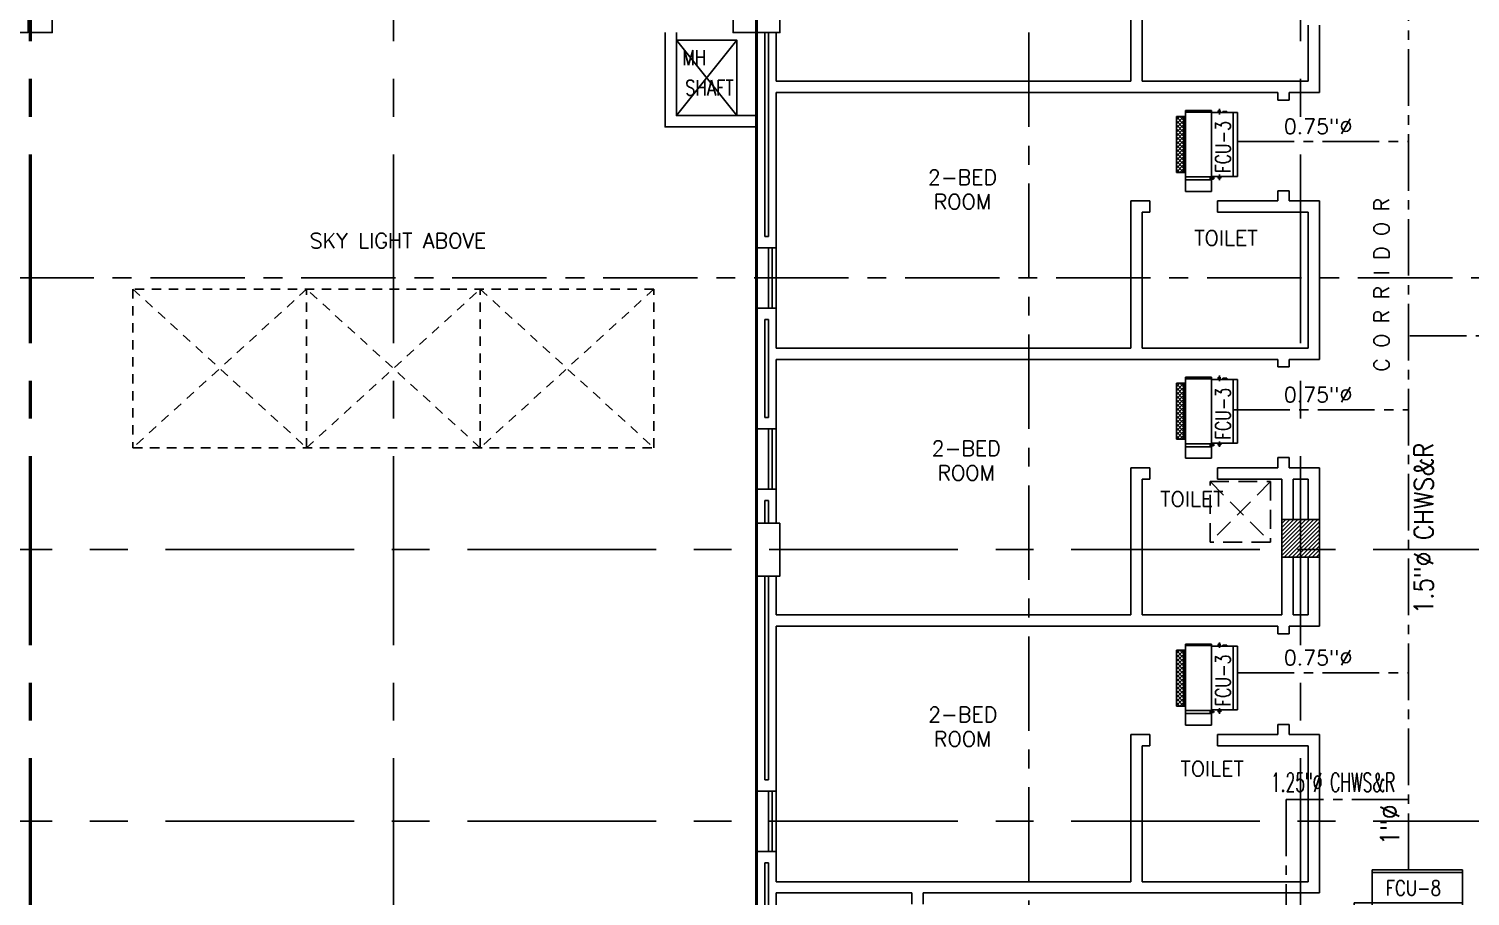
# Model space of a CAD drawing. Extents: x 417866242 to 417866633, y 43498034 to 43498122.
# Drawn here: x 417866600.16 to 417866619.25, y 43498050.24 to 43498061.74 of the extents above; entities that cross this region are included whole.
import ezdxf
from ezdxf.enums import TextEntityAlignment as Align

# ---------------------------------------------------------------- set-up
doc = ezdxf.new("R2010")
doc.units = 0
doc.header["$MEASUREMENT"] = 0
for name, pattern in [('CENTER', [2, 1.25, -0.25, 0.25, -0.25]), ('CENTER2', [1.125, 0.75, -0.125, 0.125, -0.125]), ('CENTERX2', [4, 2.5, -0.5, 0.5, -0.5]), ('HIDDEN', [0.375, 0.25, -0.125]), ('HIDDEN2', [0.1875, 0.125, -0.0625])]:
    doc.linetypes.add(name, pattern=pattern)
doc.layers.get('0').update_dxf_attribs({"linetype": 'CONTINUOUS'})
for name, color, linetype in [('AC-CH', 6, 'CENTER2'), ('AC-CHT', 2, 'CONTINUOUS'), ('AXES', 11, 'CENTERX2'), ('AXES1', 11, 'CENTER'), ('COL', 11, 'CONTINUOUS'), ('FCU', 6, 'CONTINUOUS'), ('HAT', 11, 'CONTINUOUS'), ('HIDDEN', 11, 'HIDDEN2'), ('INSUL', 11, 'CONTINUOUS'), ('RM-NAME', 11, 'CONTINUOUS'), ('ROOF', 11, 'CONTINUOUS'), ('SHAFT', 11, 'CONTINUOUS'), ('TEXTN', 2, 'CONTINUOUS'), ('WALL', 11, 'CONTINUOUS'), ('WIN', 11, 'CONTINUOUS')]:
    doc.layers.add(name, color=color, linetype=linetype)
doc.styles.add('KHRS2', font='ROMANS.shx', dxfattribs={"height": 200})
doc.styles.add('ROMANS', font='ROMANS.shx', dxfattribs={"width": 0.6})

# ---------------------------------------------------------------- blocks, each defined once
blk = doc.blocks.new('C11')
at = {"layer": 'HAT'}
h = blk.add_hatch(dxfattribs=at)
h.set_pattern_fill('ANSI31', color=256, scale=300, style=0)
h.set_pattern_definition([(45, (-248556.1822811713, -75061.0053373936), (-26.51650429449553, 26.51650429449553), [])])
h.paths.add_polyline_path([(300.0000000000291, 700), (-2.91038304567337e-11, 700), (0, 349.9999999998981), (300.0000000000291, 349.9999999998981)])
h.paths.add_polyline_path([(300, 349.9999999998981), (-2.91038304567337e-11, 349.9999999998981), (-2.91038304567337e-11, 0), (300.0000000000291, 0)])
at = {"layer": 'COL'}
blk.add_lwpolyline([(300.0000000000291, 700), (299.9999999999709, 0), (0, 0), (0, 700)], close=True, dxfattribs=at)
blk = doc.blocks.new('C11D')
at = {"layer": 'COL', "linetype": 'ByBlock'}
for p in [(-320.0000000003783, 0), (0, 0)]:
    blk.add_blockref('C11', p, dxfattribs=at)
blk = doc.blocks.new('COL50')
at = {"layer": 'COL'}
blk.add_lwpolyline([(-249.9999999999709, 250), (-249.9999999999418, -250), (250, -250), (249.9999999999709, 250)], close=True, dxfattribs=at)
blk = doc.blocks.new('*X40')
at = {"color": 0}
for p, q in [((73379.22208648533, 132670.1256889773), (73858.83037131967, 133149.7339738117)), ((73379.22208648533, 132723.1586975663), (73805.79736273068, 133149.7339738117)), ((73379.22208648532, 132776.1917061553), (73752.76435414169, 133149.7339738117)), ((73379.22208648532, 132829.2247147443), (73699.7313455527, 133149.7339738117)), ((73379.22208648532, 132882.2577233333), (73646.6983369637, 133149.7339738117)), ((73379.22208648532, 132935.2907319223), (73593.66532837471, 133149.7339738117)), ((73379.2220864853, 132988.3237405113), (73540.63231978573, 133149.7339738117)), ((73379.2220864853, 133041.3567491003), (73487.59931119674, 133149.7339738117)), ((73379.2220864853, 133094.3897576892), (73434.56630260774, 133149.7339738117)), ((73379.2220864853, 133147.4227662782), (73381.53329401875, 133149.7339738117)), ((73411.86337990867, 132649.7339738117), (73879.22208648524, 133117.0926803882)), ((73464.89638849765, 132649.7339738117), (73879.22208648524, 133064.0596717993)), ((73517.92939708664, 132649.7339738117), (73879.22208648524, 133011.0266632103)), ((73570.96240567564, 132649.7339738117), (73879.22208648524, 132957.9936546213)), ((73623.99541426463, 132649.7339738117), (73879.22208648526, 132904.9606460323)), ((73677.02842285362, 132649.7339738117), (73879.22208648526, 132851.9276374433)), ((73730.0614314426, 132649.7339738117), (73879.22208648526, 132798.8946288543)), ((73783.09444003161, 132649.7339738117), (73879.22208648526, 132745.8616202654)), ((73836.1274486206, 132649.7339738117), (73879.22208648527, 132692.8286116763))]:
    blk.add_line(p, q, dxfattribs=at)
blk = doc.blocks.new('RM1')
at = {"layer": 'RM-NAME', "style": 'ROMANS'}
for tag, p in [('ROOMNAME1', (0, 323.8095238059759)), ('ROOMNAME2', (0, 0))]:
    blk.add_attdef(tag, text='', height=200, dxfattribs=at).set_placement(p, align=Align.MIDDLE)
blk = doc.blocks.new('*X92')
at = {"color": 0}
for p, q in [((-750.2433014437457, 2537.8032310737), (-672.2561432365363, 2615.790389280909)), ((-750.243301443746, 2590.836239662691), (-725.2891518255274, 2615.790389280909)), ((-659.6350886662223, 2515.790389280909), (-750.2433014437461, 2606.398602058433)), ((-712.6680972552134, 2515.790389280909), (-750.2433014437458, 2553.365593469442)), ((-719.2231346475452, 2515.790389280909), (-619.2231346475452, 2615.790389280909)), ((-606.6020800772312, 2515.790389280909), (-706.6020800772312, 2615.790389280909)), ((-666.190126058554, 2515.790389280909), (-566.1901260585541, 2615.790389280909)), ((-553.5690714882402, 2515.790389280909), (-653.5690714882402, 2615.790389280909)), ((-613.157117469563, 2515.790389280909), (-513.1571174695631, 2615.790389280909)), ((-500.5360628992491, 2515.790389280909), (-600.5360628992491, 2615.790389280909)), ((-560.124108880572, 2515.790389280909), (-460.124108880572, 2615.790389280909)), ((-447.5030543102581, 2515.790389280909), (-547.503054310258, 2615.790389280909)), ((-507.0911002915809, 2515.790389280909), (-407.0911002915809, 2615.790389280909)), ((-394.470045721267, 2515.790389280909), (-494.470045721267, 2615.790389280909)), ((-454.0580917025898, 2515.790389280909), (-354.0580917025898, 2615.790389280909)), ((-341.4370371322759, 2515.790389280909), (-441.4370371322759, 2615.790389280909)), ((-401.0250831135987, 2515.790389280909), (-301.0250831135988, 2615.790389280909)), ((-288.4040285432848, 2515.790389280909), (-388.4040285432848, 2615.790389280909)), ((-347.9920745246076, 2515.790389280909), (-247.9920745246077, 2615.790389280909)), ((-235.3710199542938, 2515.790389280909), (-335.3710199542938, 2615.790389280909)), ((-294.9590659356166, 2515.790389280909), (-194.9590659356166, 2615.790389280909)), ((-182.3380113653027, 2515.790389280909), (-282.3380113653027, 2615.790389280909)), ((-241.9260573466255, 2515.790389280909), (-141.9260573466256, 2615.790389280909)), ((-129.3050027763116, 2515.790389280909), (-229.3050027763116, 2615.790389280909)), ((-188.8930487576345, 2515.790389280909), (-88.89304875763449, 2615.790389280909)), ((-76.27199418732056, 2515.790389280909), (-176.2719941873206, 2615.790389280909)), ((-135.8600401686434, 2515.790389280909), (-35.86004016864342, 2615.790389280909)), ((-23.23898559832949, 2515.790389280909), (-123.2389855983295, 2615.790389280909)), ((-82.82703157965233, 2515.790389280909), (17.17296842034765, 2615.790389280909)), ((29.79402299066158, 2515.790389280909), (-70.2059770093384, 2615.790389280909)), ((-29.79402299066158, 2515.790389280909), (70.2059770093384, 2615.790389280909)), ((82.82703157965233, 2515.790389280909), (-17.17296842034765, 2615.790389280909)), ((23.23898559832949, 2515.790389280909), (123.2389855983295, 2615.790389280909)), ((135.8600401686434, 2515.790389280909), (35.86004016864342, 2615.790389280909)), ((76.27199418732056, 2515.790389280909), (176.2719941873206, 2615.790389280909)), ((188.8930487576345, 2515.790389280909), (88.89304875763449, 2615.790389280909)), ((129.3050027763116, 2515.790389280909), (214.7566985562537, 2601.242085060851)), ((214.7566985562536, 2542.959748071281), (141.9260573466256, 2615.790389280909)), ((182.3380113653027, 2515.790389280909), (214.7566985562536, 2548.20907647186)), ((214.7566985562537, 2595.992756660272), (194.9590659356166, 2615.790389280909))]:
    blk.add_line(p, q, dxfattribs=at)
blk = doc.blocks.new('WAP16')
at = {"color": 6}
for p, q in [((-597, 0), (-597, -737)), ((-597, 0), (597, 0)), ((597, 0), (597, -737)), ((-597, -437), (597, -437)), ((-597, -737), (597, -737))]:
    blk.add_line(p, q, dxfattribs=at)
at = {"color": 3}
for p, q in [((-597, -32), (597, -32)), ((597, -437), (835, -437)), ((597, -562.0173622146249), (670.3489288687706, -562.0173622146249)), ((835, -437), (835, -737)), ((-482.5, -737), (-482.5, -862)), ((-482.5, -762), (482.5, -762)), ((482.5, -737), (482.5, -862)), ((597, -737), (835, -737)), ((-482.5, -862), (482.5, -862))]:
    blk.add_line(p, q, dxfattribs=at)
at = {"color": 11}
blk.add_blockref('*X92', (267.7433014512062, -3377.790389284492), dxfattribs=at)
blk = doc.blocks.new('*X90')
at = {"color": 0}
for p, q in [((16890.47746209932, -2466.570672882412), (16943.4517006644, -2413.596434317336)), ((16890.47746209932, -2519.603681471403), (16990.47746209933, -2419.603681471401)), ((16990.47746209933, -2565.49912589376), (16890.47746209932, -2465.499125893757)), ((16890.47746209932, -2572.636690060394), (16990.47746209933, -2472.636690060392)), ((16990.47746209933, -2512.466117304769), (16891.6077791119, -2413.596434317336)), ((16990.47746209933, -2459.433108715778), (16944.64078770089, -2413.596434317336)), ((16990.47746209933, -2618.532134482751), (16890.47746209932, -2518.532134482748)), ((16890.47746209932, -2625.669698649385), (16990.47746209933, -2525.669698649383)), ((16990.47746209933, -2671.565143071742), (16890.47746209932, -2571.565143071739)), ((16890.47746209932, -2678.702707238376), (16990.47746209933, -2578.702707238374)), ((16990.47746209933, -2724.598151660733), (16890.47746209932, -2624.59815166073)), ((16890.47746209932, -2731.735715827367), (16990.47746209933, -2631.735715827365)), ((16990.47746209933, -2777.631160249724), (16890.47746209932, -2677.631160249721)), ((16890.47746209932, -2784.768724416358), (16990.47746209933, -2684.768724416357)), ((16990.47746209933, -2830.664168838715), (16890.47746209932, -2730.664168838713)), ((16890.47746209932, -2837.801733005349), (16990.47746209933, -2737.801733005348)), ((16990.47746209933, -2883.697177427706), (16890.47746209932, -2783.697177427704)), ((16890.47746209932, -2890.83474159434), (16990.47746209933, -2790.834741594339)), ((16990.47746209933, -2936.730186016697), (16890.47746209932, -2836.730186016694)), ((16890.47746209932, -2943.867750183331), (16990.47746209933, -2843.86775018333)), ((16990.47746209933, -2989.763194605689), (16890.47746209932, -2889.763194605686)), ((16890.47746209932, -2996.900758772323), (16990.47746209933, -2896.900758772321)), ((16990.47746209933, -3042.796203194679), (16890.47746209932, -2942.796203194677)), ((16890.47746209932, -3049.933767361314), (16990.47746209933, -2949.933767361312)), ((16990.47746209933, -3095.82921178367), (16890.47746209932, -2995.829211783668)), ((16890.47746209932, -3102.966775950305), (16990.47746209933, -3002.966775950303)), ((16990.47746209933, -3148.862220372662), (16890.47746209932, -3048.862220372659)), ((16943.52866745501, -3154.946434317336), (16890.47746209932, -3101.89522896165)), ((16891.53081232129, -3154.946434317336), (16990.47746209933, -3055.999784539294)), ((16944.56382091028, -3154.946434317336), (16990.47746209933, -3109.032793128285))]:
    blk.add_line(p, q, dxfattribs=at)
blk = doc.blocks.new('WHE06')
at = {"color": 3}
for p, q in [((688.9750000238419, 621.5), (346.0749999880791, 621.5)), ((346.0749999880791, 621.5), (346.0749999880791, 469.1000000014901)), ((688.9750000238419, 469.1000000014901), (688.9750000238419, 621.5)), ((60.32499998807907, -422.25), (60.32499998807907, 422.25)), ((212.2971614003181, 437.25), (269.0589052438736, 437.25)), ((232.1000000238419, 452.25), (232.1000000238419, 422.25)), ((232.1000000238419, 452.25), (252.1000000238419, 452.25)), ((242.1000000238419, 472.1842434704304), (242.1000000238419, 399.4801759719849)), ((252.1000000238419, 452.25), (252.1000000238419, 422.25)), ((304.9940044879913, 447.6499999985099), (373.2827185988426, 447.6499999985099)), ((321.0749999880791, 457.6499999985099), (321.0749999880791, 437.6499999985099)), ((321.0749999880791, 457.6499999985099), (346.0749999880791, 457.6499999985099)), ((321.0749999880791, 437.6499999985099), (346.0749999880791, 437.6499999985099)), ((346.0749999880791, 430.4178223386407), (688.9750000238419, 430.4178223386407)), ((811.1999999880791, 370.6749999970198), (688.9750000238419, 370.6749999970198)), ((711.1999999880791, -370.6749999970198), (711.1999999880791, 370.6749999970198)), ((811.1999999880791, -370.6749999970198), (811.1999999880791, 370.6749999970198)), ((811.1999999880791, -370.6749999970198), (688.9750000238419, -370.6749999970198)), ((141.6357128024101, -437.25), (141.6357128024101, -422.25)), ((141.6357128024101, -437.25), (196.5700032711029, -437.25)), ((196.5700032711029, -437.25), (196.5700032711029, -422.25)), ((221.3790392279625, -437.25), (269.0589052438736, -437.25)), ((232.1000000238419, -452.25), (232.1000000238419, -422.25)), ((232.1000000238419, -452.25), (252.1000000238419, -452.25)), ((242.1000000238419, -472.1842434704304), (242.1000000238419, -399.4801759719849)), ((252.1000000238419, -452.25), (252.1000000238419, -422.25)), ((346.0749999880791, -430.4178223386407), (688.9750000238419, -430.4178223386407))]:
    blk.add_line(p, q, dxfattribs=at)
at = {"color": 6}
for p, q in [((0, -422.25), (0, 422.25)), ((0, 422.25), (346.0749999880791, 422.25)), ((346.0749999880791, 469.1000000014901), (346.0749999880791, -450.8250000029802)), ((688.9750000238419, 469.1000000014901), (346.0749999880791, 469.1000000014901)), ((688.9750000238419, -450.8250000029802), (688.9750000238419, 469.1000000014901)), ((0, -422.25), (346.0749999880791, -422.25)), ((346.0749999880791, -450.8250000029802), (688.9750000238419, -450.8250000029802))]:
    blk.add_line(p, q, dxfattribs=at)
at = {"color": 11}
blk.add_blockref('*X90', (-16179.27746212482, 2784.271434314549), dxfattribs=at)

msp = doc.modelspace()

# ---------------------------------------------------------------- linework, layer by layer
at = {"layer": 'AC-CH'}
for p, q in [((417866618.434942, 43498050.59178848), (417866618.4349419, 43498089.12215635)), ((417866616.1706207, 43498060.24418236), (417866618.434942, 43498060.24418236)), ((417866623.7037891, 43498057.66990083), (417866618.434942, 43498057.66990083)), ((417866616.1102964, 43498056.68917516), (417866618.434942, 43498056.68917516)), ((417866616.1712303, 43498053.20403757), (417866618.434942, 43498053.20403757)), ((417866618.434942, 43498051.52684671), (417866616.8121604, 43498051.52684671)), ((417866616.8121604, 43498051.52684671), (417866616.8121604, 43498048.74627496))]:
    msp.add_line(p, q, dxfattribs=at)
at = {"layer": 'AXES'}
for p, q in [((417866604.9855978, 43498033.57267877), (417866604.9855978, 43498110.38535389)), ((417866617.0055978, 43498033.57267877), (417866617.0055978, 43498110.38535389)), ((417866600.1655978, 43498033.57267877), (417866600.1655978, 43498110.0353539)), ((417866600.1855978, 43498033.57267877), (417866600.1855978, 43498110.0353539)), ((417866609.7855978, 43498033.57267877), (417866609.7855978, 43498110.0353539)), ((417866609.8055978, 43498033.5706288), (417866609.8055978, 43498110.03330392)), ((417866557.9655978, 43498054.83697242), (417866626.0055978, 43498054.83697242)), ((417866557.9655978, 43498051.23697241), (417866626.0055978, 43498051.23697241))]:
    msp.add_line(p, q, dxfattribs=at)
at = {"layer": 'AXES1'}
for p, q in [((417866613.4055978, 43498040.43697241), (417866613.4055978, 43498099.25697241)), ((417866567.7655978, 43498058.43697241), (417866626.0055978, 43498058.43697241))]:
    msp.add_line(p, q, dxfattribs=at)
at = {"layer": 'HIDDEN'}
for p, q in [((417866601.5355979, 43498058.28697241), (417866603.8355978, 43498056.18697241)), ((417866603.8355978, 43498058.28697241), (417866601.5355979, 43498056.18697241)), ((417866601.5355979, 43498058.28697241), (417866601.5355979, 43498056.18697241)), ((417866608.4355978, 43498058.28697241), (417866601.5355979, 43498058.28697241)), ((417866603.8355978, 43498056.18697241), (417866603.8355978, 43498058.28697241)), ((417866603.8355978, 43498056.18697241), (417866603.8355978, 43498058.28697241)), ((417866603.8355978, 43498056.18697241), (417866606.1355978, 43498058.28697241)), ((417866606.1355978, 43498056.18697241), (417866603.8355978, 43498058.28697241)), ((417866606.1355978, 43498056.18697241), (417866606.1355978, 43498058.28697241)), ((417866606.1355978, 43498056.18697241), (417866606.1355978, 43498058.28697241)), ((417866606.1355978, 43498058.28697241), (417866608.4355978, 43498056.18697241)), ((417866608.4355978, 43498058.28697241), (417866606.1355978, 43498056.18697241)), ((417866608.4355978, 43498056.18697241), (417866608.4355978, 43498058.28697241)), ((417866601.5355979, 43498056.18697241), (417866608.4355978, 43498056.18697241))]:
    msp.add_line(p, q, dxfattribs=at)
at = {"layer": 'INSUL'}
for p, q in [((417866609.9055978, 43498061.68697241), (417866609.9055978, 43498058.98697241)), ((417866609.9555978, 43498061.68697241), (417866609.9555978, 43498058.98697241)), ((417866609.9055978, 43498058.98697241), (417866609.9555978, 43498058.98697241)), ((417866609.9055978, 43498057.88697241), (417866609.9555978, 43498057.88697241)), ((417866609.9055978, 43498056.58697242), (417866609.9055978, 43498057.88697241)), ((417866609.9555978, 43498056.58697242), (417866609.9555978, 43498057.88697241)), ((417866609.9055978, 43498056.58697242), (417866609.9555978, 43498056.58697242)), ((417866609.9055978, 43498055.48697241), (417866609.9555978, 43498055.48697241)), ((417866609.9055978, 43498055.18697241), (417866609.9055978, 43498055.48697241)), ((417866609.9555978, 43498055.18697241), (417866609.9555978, 43498055.48697241)), ((417866609.9055978, 43498054.48697241), (417866609.9055978, 43498051.78697241)), ((417866609.9555978, 43498054.48697241), (417866609.9555978, 43498051.78697241)), ((417866609.9555978, 43498051.78697241), (417866609.9055978, 43498051.78697241)), ((417866609.9555978, 43498050.68697241), (417866609.9055978, 43498050.68697241)), ((417866609.9055978, 43498050.68697241), (417866609.9055978, 43498047.98697241)), ((417866609.9555978, 43498050.68697241), (417866609.9555978, 43498047.98697241))]:
    msp.add_line(p, q, dxfattribs=at)
at = {"layer": 'ROOF'}
msp.add_line((417866609.7855978, 43498061.68697241), (417866609.7855978, 43498048.03697241), dxfattribs=at)
at = {"layer": 'SHAFT', "linetype": 'ByBlock'}
for p, q in [((417866608.7355978, 43498061.58697242), (417866609.5355978, 43498060.58697242)), ((417866608.7355978, 43498060.58697242), (417866609.5355978, 43498061.58697242))]:
    msp.add_line(p, q, dxfattribs=at)
at = {"layer": 'SHAFT', "color": 97, "linetype": 'HIDDEN'}
for p, q in [((417866616.6055978, 43498055.73697241), (417866615.8055978, 43498054.93697241)), ((417866615.8055978, 43498055.73697241), (417866616.6055978, 43498054.93697241))]:
    msp.add_line(p, q, dxfattribs=at)
at = {"layer": 'SHAFT', "color": 7, "linetype": 'Continuous'}
for points in [[(417866608.5855978, 43498061.68697241), (417866608.5855978, 43498060.43697241), (417866609.7855978, 43498060.43697241)], [(417866608.7355978, 43498061.68697241), (417866608.7355978, 43498060.58697241), (417866609.7855978, 43498060.58697241)]]:
    msp.add_lwpolyline(points, dxfattribs=at)
at = {"layer": 'SHAFT', "color": 97, "linetype": 'ByBlock'}
msp.add_lwpolyline([(417866608.7355978, 43498061.58697241), (417866609.5355978, 43498061.58697241), (417866609.5355978, 43498060.58697241), (417866608.7355978, 43498060.58697241)], close=True, dxfattribs=at)
at = {"layer": 'SHAFT', "color": 97, "linetype": 'ByBlock', "ltscale": 0.3}
msp.add_lwpolyline([(417866608.7355978, 43498060.58697241), (417866609.5355978, 43498060.58697241), (417866609.5355978, 43498061.58697241), (417866608.7355978, 43498061.58697241)], close=True, dxfattribs=at)
at = {"layer": 'SHAFT', "linetype": 'ByBlock'}
msp.add_lwpolyline([(417866608.7355978, 43498061.58697241), (417866609.5355978, 43498061.58697241), (417866609.5355978, 43498060.58697241), (417866608.7355978, 43498060.58697241)], close=True, dxfattribs=at)
at = {"layer": 'SHAFT', "color": 97, "linetype": 'HIDDEN'}
msp.add_lwpolyline([(417866615.8055978, 43498055.73697241), (417866616.6055978, 43498055.73697241), (417866616.6055978, 43498054.93697241), (417866615.8055978, 43498054.93697241)], close=True, dxfattribs=at)
at = {"layer": 'WALL', "linetype": 'ByBlock'}
for p, q in [((417866614.7555978, 43498061.04197241), (417866614.7555978, 43498062.99197241)), ((417866614.9055978, 43498061.04197241), (417866614.9055978, 43498062.84197241)), ((417866616.7055978, 43498060.89197242), (417866616.7055978, 43498060.79147241)), ((417866616.8555978, 43498060.89197242), (417866616.8555978, 43498060.79147241)), ((417866614.7555978, 43498057.50697241), (417866614.7555978, 43498059.45697241)), ((417866615.0055978, 43498059.30697241), (417866615.0055978, 43498059.45697241)), ((417866615.9055978, 43498059.30697241), (417866615.9055978, 43498059.45697241)), ((417866616.7055978, 43498059.59147241), (417866616.7055978, 43498059.45697241)), ((417866616.8555978, 43498059.59147241), (417866616.8555978, 43498059.45697241)), ((417866614.9055978, 43498057.50697241), (417866614.9055978, 43498059.30697241)), ((417866616.7055978, 43498057.35697241), (417866616.7055978, 43498057.25647242)), ((417866616.8555978, 43498057.35697241), (417866616.8555978, 43498057.25647242)), ((417866616.7055978, 43498056.05647241), (417866616.7055978, 43498055.92197242)), ((417866616.8555978, 43498056.05647241), (417866616.8555978, 43498055.92197242)), ((417866614.7555978, 43498053.97197241), (417866614.7555978, 43498055.92197242)), ((417866615.0055978, 43498055.77197241), (417866615.0055978, 43498055.92197242)), ((417866615.9055978, 43498055.77197241), (417866615.9055978, 43498055.92197242)), ((417866614.9055978, 43498053.97197241), (417866614.9055978, 43498055.77197241)), ((417866616.7055978, 43498053.82197241), (417866616.7055978, 43498053.72147241)), ((417866616.8555978, 43498053.82197241), (417866616.8555978, 43498053.72147241)), ((417866614.7555978, 43498050.43697241), (417866614.7555978, 43498052.38697241)), ((417866615.0055978, 43498052.23697241), (417866615.0055978, 43498052.38697241)), ((417866615.9055978, 43498052.23697241), (417866615.9055978, 43498052.38697241)), ((417866616.7055978, 43498052.52147241), (417866616.7055978, 43498052.38697241)), ((417866616.8555978, 43498052.52147241), (417866616.8555978, 43498052.38697241)), ((417866614.9055978, 43498050.43697241), (417866614.9055978, 43498052.23697241))]:
    msp.add_line(p, q, dxfattribs=at)
at = {"layer": 'WALL'}
for p, q in [((417866617.1055978, 43498061.78697241), (417866617.1055978, 43498061.04197241)), ((417866617.2555978, 43498061.78697241), (417866617.2555978, 43498060.89197242)), ((417866609.8055978, 43498061.68697241), (417866609.8055978, 43498058.83697242)), ((417866610.0555978, 43498061.68697241), (417866610.0555978, 43498061.04197241)), ((417866610.0555978, 43498061.04197241), (417866614.7555978, 43498061.04197241)), ((417866614.9055978, 43498061.04197241), (417866617.1055978, 43498061.04197241)), ((417866610.0555978, 43498060.89197242), (417866610.0555978, 43498058.83697242)), ((417866610.0555978, 43498060.89197242), (417866616.7055978, 43498060.89197242)), ((417866616.7055978, 43498060.79147241), (417866616.8555978, 43498060.79147241)), ((417866616.8555978, 43498060.89197242), (417866617.2555978, 43498060.89197242)), ((417866614.7555978, 43498059.45697241), (417866615.0055978, 43498059.45697241)), ((417866615.9055978, 43498059.45697241), (417866616.7055978, 43498059.45697241)), ((417866616.7055978, 43498059.59147241), (417866616.8555978, 43498059.59147241)), ((417866616.8555978, 43498059.45697241), (417866617.2555978, 43498059.45697241)), ((417866617.2555978, 43498059.45697241), (417866617.2555978, 43498057.35697241)), ((417866614.9055978, 43498059.30697241), (417866615.0055978, 43498059.30697241)), ((417866615.9055978, 43498059.30697241), (417866617.1055978, 43498059.30697241)), ((417866617.1055978, 43498059.30697241), (417866617.1055978, 43498057.50697241)), ((417866609.8055978, 43498058.83697242), (417866610.0555978, 43498058.83697242)), ((417866609.8055978, 43498058.03697241), (417866610.0555978, 43498058.03697241)), ((417866609.8055978, 43498056.43697241), (417866609.8055978, 43498058.03697241)), ((417866610.0555978, 43498057.50697241), (417866610.0555978, 43498058.03697241)), ((417866610.0555978, 43498057.50697241), (417866614.7555978, 43498057.50697241)), ((417866614.9055978, 43498057.50697241), (417866617.1055978, 43498057.50697241)), ((417866610.0555978, 43498056.43697241), (417866610.0555978, 43498057.35697241)), ((417866610.0555978, 43498057.35697241), (417866616.7055978, 43498057.35697241)), ((417866616.8555978, 43498057.35697241), (417866617.2555978, 43498057.35697241)), ((417866616.7055978, 43498057.25647242), (417866616.8555978, 43498057.25647242)), ((417866609.8055978, 43498056.43697241), (417866610.0555978, 43498056.43697241)), ((417866616.7055978, 43498056.05647241), (417866616.8555978, 43498056.05647241)), ((417866614.7555978, 43498055.92197242), (417866615.0055978, 43498055.92197242)), ((417866615.9055978, 43498055.92197242), (417866616.7055978, 43498055.92197242)), ((417866616.8555978, 43498055.92197242), (417866617.2555978, 43498055.92197242)), ((417866617.2555978, 43498055.92197242), (417866617.2555978, 43498053.82197241)), ((417866609.8055978, 43498055.63697241), (417866610.0555978, 43498055.63697241)), ((417866609.8055978, 43498055.18697241), (417866609.8055978, 43498055.63697241)), ((417866610.0555978, 43498055.18697241), (417866610.0555978, 43498055.63697241)), ((417866614.9055978, 43498055.77197241), (417866615.0055978, 43498055.77197241)), ((417866615.9055978, 43498055.77197241), (417866616.7555978, 43498055.77197241)), ((417866616.7555978, 43498055.14197242), (417866616.7555978, 43498055.77197241)), ((417866616.9055978, 43498055.77197241), (417866617.1055978, 43498055.77197241)), ((417866616.9055978, 43498055.23697241), (417866616.9055978, 43498055.77197241)), ((417866617.1055978, 43498055.77197241), (417866617.1055978, 43498055.23697241)), ((417866616.7555978, 43498054.73697241), (417866616.7555978, 43498053.97197241)), ((417866616.9055978, 43498054.73697241), (417866616.9055978, 43498053.97197241)), ((417866617.1055978, 43498054.73697241), (417866617.1055978, 43498053.97197241)), ((417866609.8055978, 43498054.48697241), (417866609.8055978, 43498051.63697241)), ((417866610.0555978, 43498054.48697241), (417866610.0555978, 43498053.97197241)), ((417866610.0555978, 43498053.97197241), (417866614.7555978, 43498053.97197241)), ((417866614.9055978, 43498053.97197241), (417866616.7555978, 43498053.97197241)), ((417866616.9055978, 43498053.97197241), (417866617.1055978, 43498053.97197241)), ((417866610.0555978, 43498053.82197241), (417866610.0555978, 43498051.63697241)), ((417866610.0555978, 43498053.82197241), (417866616.7055978, 43498053.82197241)), ((417866616.7055978, 43498053.72147241), (417866616.8555978, 43498053.72147241)), ((417866616.8555978, 43498053.82197241), (417866617.2555978, 43498053.82197241)), ((417866614.7555978, 43498052.38697241), (417866615.0055978, 43498052.38697241)), ((417866615.9055978, 43498052.38697241), (417866616.7055978, 43498052.38697241)), ((417866616.7055978, 43498052.52147241), (417866616.8555978, 43498052.52147241)), ((417866616.8555978, 43498052.38697241), (417866617.2555978, 43498052.38697241)), ((417866617.2555978, 43498052.38697241), (417866617.2555978, 43498050.28697241)), ((417866614.9055978, 43498052.23697241), (417866615.0055978, 43498052.23697241)), ((417866615.9055978, 43498052.23697241), (417866617.1055978, 43498052.23697241)), ((417866617.1055978, 43498052.23697241), (417866617.1055978, 43498050.43697241)), ((417866610.0555978, 43498051.63697241), (417866609.8055978, 43498051.63697241)), ((417866610.0555978, 43498050.83697242), (417866609.8055978, 43498050.83697242)), ((417866609.8055978, 43498050.83697242), (417866609.8055978, 43498047.98697241)), ((417866610.0555978, 43498050.83697242), (417866610.0555978, 43498050.43697241)), ((417866614.7555978, 43498050.43697241), (417866610.0555978, 43498050.43697241)), ((417866617.1055978, 43498050.43697241), (417866614.9055978, 43498050.43697241)), ((417866616.6555978, 43498050.43697241), (417866616.9055978, 43498050.43697241)), ((417866611.8555978, 43498050.28697241), (417866610.0555978, 43498050.28697241)), ((417866610.0555978, 43498050.28697241), (417866610.0555978, 43498047.98697241)), ((417866611.8555978, 43498050.13697241), (417866611.8555978, 43498050.28697241)), ((417866612.0055978, 43498050.28697241), (417866612.0055978, 43498050.13697241)), ((417866614.7555978, 43498050.28697241), (417866612.0055978, 43498050.28697241)), ((417866617.2555978, 43498050.28697241), (417866612.1555978, 43498050.28697241))]:
    msp.add_line(p, q, dxfattribs=at)
at = {"layer": 'WIN'}
for p, q in [((417866609.8055978, 43498058.03697241), (417866609.8055978, 43498058.83697242)), ((417866609.9555978, 43498058.03697241), (417866609.9555978, 43498058.83697242)), ((417866610.0055978, 43498058.03697241), (417866610.0055978, 43498058.83697242)), ((417866610.0555978, 43498058.03697241), (417866610.0555978, 43498058.83697242)), ((417866609.8055978, 43498055.63697241), (417866609.8055978, 43498056.43697241)), ((417866609.9555978, 43498055.63697241), (417866609.9555978, 43498056.43697241)), ((417866610.0055978, 43498055.63697241), (417866610.0055978, 43498056.43697241)), ((417866610.0555978, 43498055.63697241), (417866610.0555978, 43498056.43697241)), ((417866609.8055978, 43498050.83697242), (417866609.8055978, 43498051.63697241)), ((417866609.9555978, 43498050.83697242), (417866609.9555978, 43498051.63697241)), ((417866610.0055978, 43498050.83697242), (417866610.0055978, 43498051.63697241)), ((417866610.0555978, 43498050.83697242), (417866610.0555978, 43498051.63697241))]:
    msp.add_line(p, q, dxfattribs=at)

# ---------------------------------------------------------------- block references
at = {"layer": 'COL', "linetype": 'ByBlock', "xscale": -0.0009999871253967285, "yscale": 0.001000002026557922, "zscale": 0.001}
msp.add_blockref('C11D', (417866600.1455978, 43498061.68697241), dxfattribs=at)
at = {"layer": 'COL', "xscale": 0.0009999871253967285, "yscale": 0.001000002026557922, "zscale": 0.001}
for name, p in [('C11D', (417866609.8055978, 43498061.68697241)), ('COL50', (417866617.0055978, 43498054.98697241))]:
    msp.add_blockref(name, p, dxfattribs=at)
at = {"layer": 'FCU', "linetype": 'ByBlock', "xscale": 0.0009999871253967285, "yscale": 0.001000002026557922, "zscale": 0.001, "rotation": 180}
for p in [(417866616.1712474, 43498060.20426193), (417866616.1712474, 43498056.66926194), (417866616.1712474, 43498053.13426193)]:
    msp.add_blockref('WHE06', p, dxfattribs=at)
at = {"layer": 'FCU', "linetype": 'ByBlock', "xscale": -0.0009999871253967285, "yscale": 0.001000002026557922, "zscale": 0.001}
msp.add_blockref('WAP16', (417866618.550948, 43498050.59178848), dxfattribs=at)
at = {"layer": 'HAT', "xscale": 0.0009999871253967285, "yscale": 0.001000002026557922, "zscale": 0.001}
for name, p in [('*X40', (417866543.3763757, 43497922.08723844)), ('C11', (417866609.8055978, 43498054.48697241))]:
    msp.add_blockref(name, p, dxfattribs=at)
at = {"layer": 'RM-NAME'}
ref = msp.add_blockref('RM1', (417866612.5257905, 43498059.44535866), dxfattribs=dict(at, xscale=-0.0009999871253967285, yscale=0.001000002026557922, zscale=0.001))
ref.add_attrib('ROOMNAME2', 'ROOM', dxfattribs={"height": 0.2, "style": 'ROMANS'}).set_placement((417866612.5257905, 43498059.44535866), align=Align.MIDDLE)
ref.add_attrib('ROOMNAME1', '2-BED', dxfattribs={"height": 0.2, "style": 'ROMANS'}).set_placement((417866612.5257905, 43498059.76916819), align=Align.MIDDLE)
ref = msp.add_blockref('RM1', (417866612.5257905, 43498059.44535866), dxfattribs=dict(at, xscale=-0.0009999871253967285, yscale=0.001000002026557922, zscale=0.001))
ref.add_attrib('ROOMNAME2', 'ROOM', dxfattribs={"height": 0.2, "style": 'ROMANS'}).set_placement((417866612.5257905, 43498059.44535866), align=Align.MIDDLE)
ref.add_attrib('ROOMNAME1', '2-BED', dxfattribs={"height": 0.2, "style": 'ROMANS'}).set_placement((417866612.5257905, 43498059.76916819), align=Align.MIDDLE)
ref = msp.add_blockref('RM1', (417866618.077171, 43498058.34498174), dxfattribs=dict(at, xscale=0.001000002026557922, yscale=0.001000002026557922, zscale=0.001, rotation=90))
ref.add_attrib('ROOMNAME2', 'C O R R I D O R', dxfattribs={"height": 0.2, "rotation": 90, "style": 'ROMANS'}).set_placement((417866618.077171, 43498058.34498174), align=Align.MIDDLE)
ref = msp.add_blockref('RM1', (417866616.0167323, 43498058.96549125), dxfattribs=dict(at, xscale=0.0009999871253967285, yscale=0.001000002026557922, zscale=0.001))
ref.add_attrib('ROOMNAME2', 'TOILET', dxfattribs={"height": 0.2, "style": 'ROMANS'}).set_placement((417866616.0167323, 43498058.96549125), align=Align.MIDDLE)
ref = msp.add_blockref('RM1', (417866616.0167323, 43498058.96549125), dxfattribs=dict(at, xscale=0.0009999871253967285, yscale=0.001000002026557922, zscale=0.001))
ref.add_attrib('ROOMNAME2', 'TOILET', dxfattribs={"height": 0.2, "style": 'ROMANS'}).set_placement((417866616.0167323, 43498058.96549125), align=Align.MIDDLE)
ref = msp.add_blockref('RM1', (417866612.5754359, 43498055.85324337), dxfattribs=dict(at, xscale=-0.0009999871253967285, yscale=0.001000002026557922, zscale=0.001))
ref.add_attrib('ROOMNAME2', 'ROOM', dxfattribs={"height": 0.2, "style": 'ROMANS'}).set_placement((417866612.5754359, 43498055.85324337), align=Align.MIDDLE)
ref.add_attrib('ROOMNAME1', '2-BED', dxfattribs={"height": 0.2, "style": 'ROMANS'}).set_placement((417866612.5754359, 43498056.17705289), align=Align.MIDDLE)
ref = msp.add_blockref('RM1', (417866612.5754359, 43498055.85324337), dxfattribs=dict(at, xscale=-0.0009999871253967285, yscale=0.001000002026557922, zscale=0.001))
ref.add_attrib('ROOMNAME2', 'ROOM', dxfattribs={"height": 0.2, "style": 'ROMANS'}).set_placement((417866612.5754359, 43498055.85324337), align=Align.MIDDLE)
ref.add_attrib('ROOMNAME1', '2-BED', dxfattribs={"height": 0.2, "style": 'ROMANS'}).set_placement((417866612.5754359, 43498056.17705289), align=Align.MIDDLE)
ref = msp.add_blockref('RM1', (417866615.5653195, 43498055.50618493), dxfattribs=dict(at, xscale=0.0009999871253967285, yscale=0.001000002026557922, zscale=0.001))
ref.add_attrib('ROOMNAME2', 'TOILET', dxfattribs={"height": 0.2, "style": 'ROMANS'}).set_placement((417866615.5653195, 43498055.50618493), align=Align.MIDDLE)
ref = msp.add_blockref('RM1', (417866615.5653195, 43498055.50618493), dxfattribs=dict(at, xscale=0.0009999871253967285, yscale=0.001000002026557922, zscale=0.001))
ref.add_attrib('ROOMNAME2', 'TOILET', dxfattribs={"height": 0.2, "style": 'ROMANS'}).set_placement((417866615.5653195, 43498055.50618493), align=Align.MIDDLE)
ref = msp.add_blockref('RM1', (417866612.5288982, 43498052.32812122), dxfattribs=dict(at, xscale=-0.0009999871253967285, yscale=0.001000002026557922, zscale=0.001))
ref.add_attrib('ROOMNAME2', 'ROOM', dxfattribs={"height": 0.2, "style": 'ROMANS'}).set_placement((417866612.5288982, 43498052.32812122), align=Align.MIDDLE)
ref.add_attrib('ROOMNAME1', '2-BED', dxfattribs={"height": 0.2, "style": 'ROMANS'}).set_placement((417866612.5288982, 43498052.65193074), align=Align.MIDDLE)
ref = msp.add_blockref('RM1', (417866612.5288982, 43498052.32812122), dxfattribs=dict(at, xscale=-0.0009999871253967285, yscale=0.001000002026557922, zscale=0.001))
ref.add_attrib('ROOMNAME2', 'ROOM', dxfattribs={"height": 0.2, "style": 'ROMANS'}).set_placement((417866612.5288982, 43498052.32812122), align=Align.MIDDLE)
ref.add_attrib('ROOMNAME1', '2-BED', dxfattribs={"height": 0.2, "style": 'ROMANS'}).set_placement((417866612.5288982, 43498052.65193074), align=Align.MIDDLE)
ref = msp.add_blockref('RM1', (417866615.8336953, 43498051.93348801), dxfattribs=dict(at, xscale=0.0009999871253967285, yscale=0.001000002026557922, zscale=0.001))
ref.add_attrib('ROOMNAME2', 'TOILET', dxfattribs={"height": 0.2, "style": 'ROMANS'}).set_placement((417866615.8336953, 43498051.93348801), align=Align.MIDDLE)
ref = msp.add_blockref('RM1', (417866615.8336953, 43498051.93348801), dxfattribs=dict(at, xscale=0.0009999871253967285, yscale=0.001000002026557922, zscale=0.001))
ref.add_attrib('ROOMNAME2', 'TOILET', dxfattribs={"height": 0.2, "style": 'ROMANS'}).set_placement((417866615.8336953, 43498051.93348801), align=Align.MIDDLE)

# ---------------------------------------------------------------- texts
at = {"layer": 'AC-CHT', "style": 'KHRS2'}
for s, height, width, p in [('0.75"%%C', 0.2000004053115845, 0.9999850988690041, (417866617.2363448, 43498060.44418277)), ('0.75"%%C', 0.2000004053115845, 0.9999850988690041, (417866617.2363448, 43498056.88917556)), ('0.75"%%C', 0.2000004053115845, 0.9999850988690041, (417866617.2363448, 43498053.40403797)), ('1.25"%%C CHWS&R', 0.25, 0.6, (417866617.4357486, 43498051.75398927))]:
    msp.add_text(s, height=height, dxfattribs=dict(at, width=width)).set_placement(p, align=Align.MIDDLE)
at = {"layer": 'AC-CHT', "style": 'KHRS2', "width": 0.9}
for s, p in [('1.5"%%C CHWS&R', (417866618.6349394, 43498055.11701243)), ('1"%%C ', (417866618.1865797, 43498051.2661281))]:
    msp.add_text(s, height=0.25, rotation=90, dxfattribs=at).set_placement(p, align=Align.MIDDLE)
at = {"layer": 'RM-NAME', "style": 'ROMANS'}
msp.add_text('SKY LIGHT ABOVE', height=0.2, dxfattribs=at).set_placement((417866603.8764905, 43498058.9298872), align=Align.MIDDLE_LEFT)
at = {"layer": 'SHAFT', "color": 97, "style": 'ROMANS', "width": 0.8}
for s, p in [('MH', (417866608.9723345, 43498061.3551688)), ('SHAFT', (417866609.1733471, 43498060.95525417))]:
    msp.add_text(s, height=0.2, dxfattribs=at).set_placement(p, align=Align.MIDDLE)
at = {"layer": 'TEXTN', "style": 'ROMANS', "width": 0.75}
for p in [(417866616.0775988, 43498059.826677), (417866616.0775988, 43498056.29167701), (417866616.0775988, 43498052.756677)]:
    msp.add_text('FCU-3', height=0.2, rotation=90, dxfattribs=at).set_placement(p)
at = {"layer": 'TEXTN', "style": 'ROMANS', "width": 0.8}
msp.add_text('FCU-8', height=0.2, dxfattribs=at).set_placement((417866618.1323303, 43498050.25270062))

doc.saveas('drawing.dxf')
